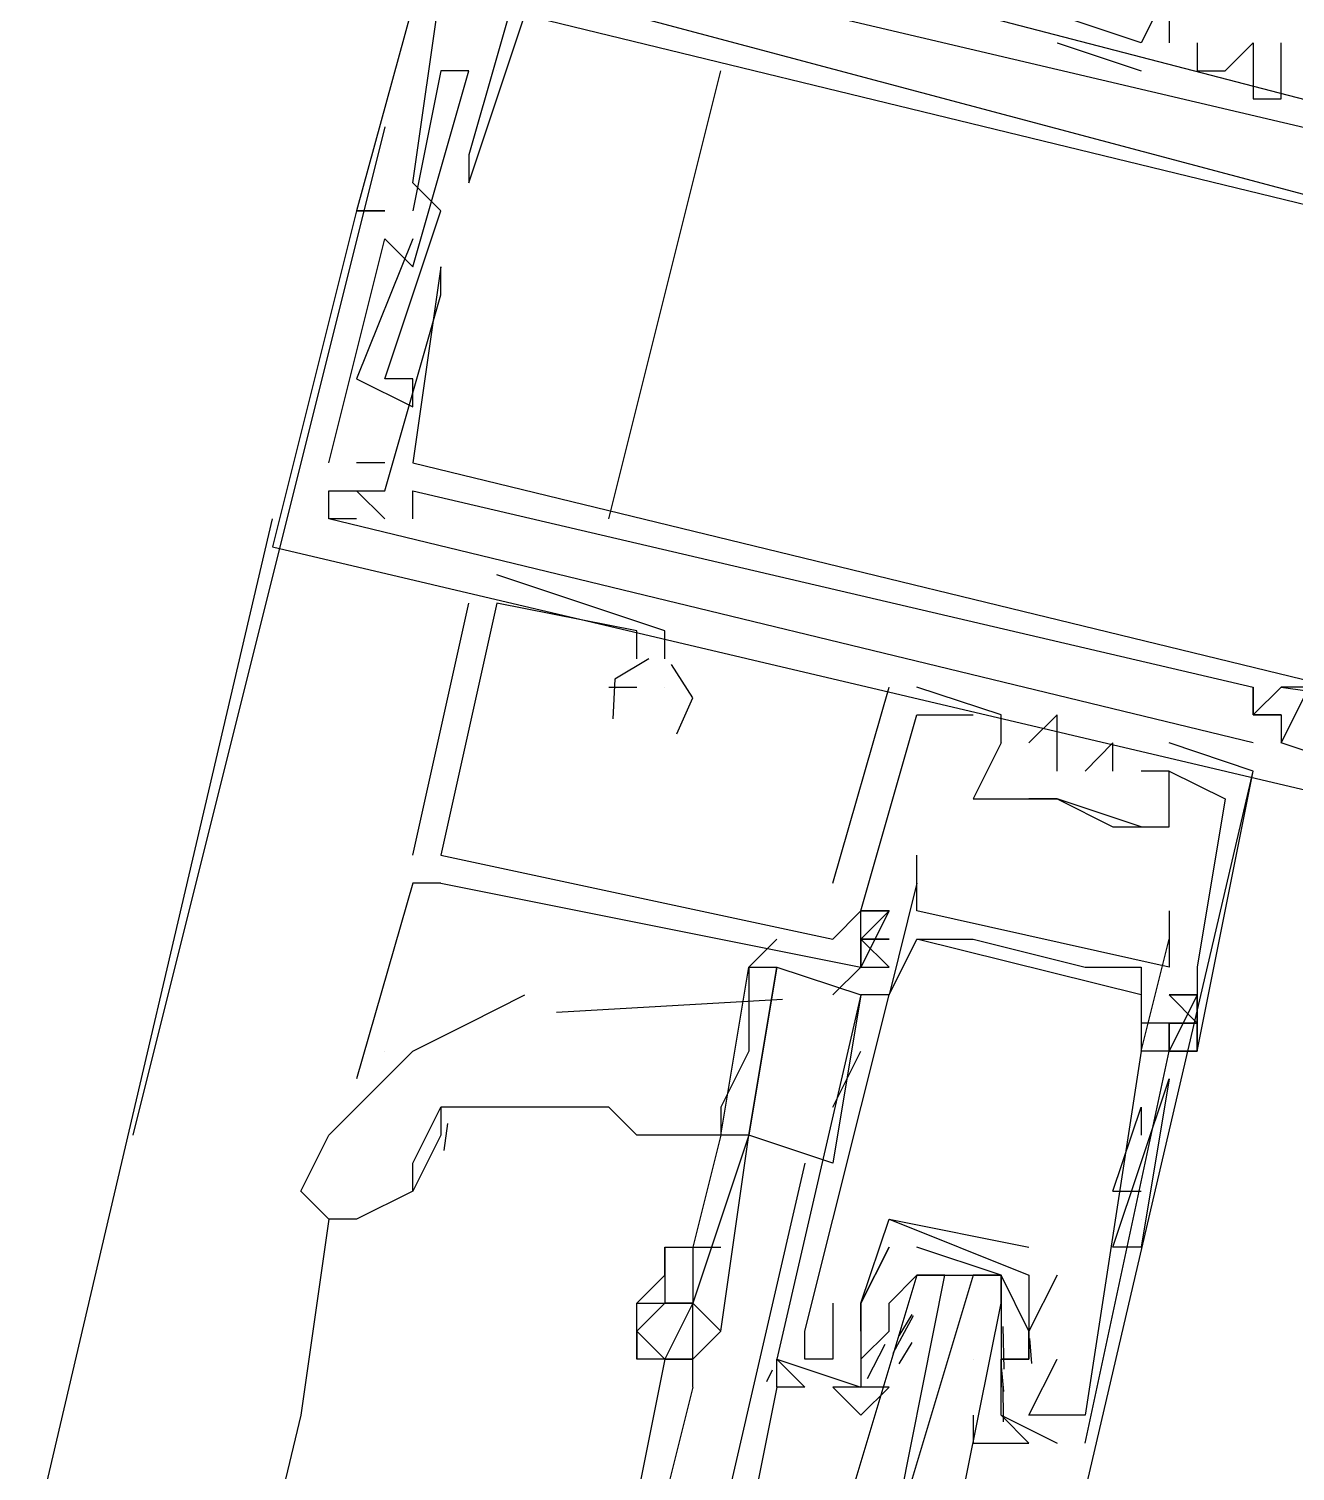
# Model space of a CAD drawing. Header units: feet. Extents: x -84 to 198, y -22 to 181.
# Drawn here: x 115.377 to 115.98, y 67.471 to 68.158 of the extents above; entities that cross this region are included whole.
import ezdxf

# ---------------------------------------------------------------- set-up
doc = ezdxf.new("R2010")
doc.units = ezdxf.units.FT
doc.layers.add('A-LINEA', color=7, linetype='CONTINUOUS')

msp = doc.modelspace()

# ---------------------------------------------------------------- linework, layer by layer
at = {"layer": 'A-LINEA'}
for p, q in [((115.92, 68.1644), (115.92, 68.1511)), ((115.92, 68.1644), (115.92, 68.1511)), ((115.92, 68.1644), (115.92, 68.1511)), ((115.8667, 68.1511), (115.9067, 68.1378)), ((115.8667, 68.1511), (115.8667, 68.1511)), ((115.8667, 68.1511), (115.9067, 68.1378)), ((115.8667, 68.1511), (115.8667, 68.1511)), ((115.8667, 68.1511), (115.9067, 68.1378)), ((115.8667, 68.1511), (115.8667, 68.1511)), ((115.9067, 68.1511), (115.9067, 68.1511)), ((115.9067, 68.1511), (115.9067, 68.1511)), ((115.9067, 68.1511), (115.9067, 68.1511)), ((115.9067, 68.1511), (115.9067, 68.1511)), ((115.9067, 68.1511), (115.9067, 68.1511)), ((115.9067, 68.1511), (115.9067, 68.1511)), ((115.92, 68.1511), (115.92, 68.1511)), ((115.92, 68.1511), (115.92, 68.1511)), ((115.92, 68.1511), (115.92, 68.1511)), ((115.9333, 68.1511), (115.9333, 68.1511)), ((115.9333, 68.1511), (115.9333, 68.1511)), ((115.9333, 68.1511), (115.9333, 68.1511)), ((115.96, 68.1511), (115.96, 68.1511)), ((115.96, 68.1511), (115.96, 68.1511)), ((115.96, 68.1511), (115.96, 68.1511)), ((115.9733, 68.1511), (115.9733, 68.1511)), ((115.9733, 68.1511), (115.9733, 68.1511)), ((115.9733, 68.1511), (115.9733, 68.1511)), ((115.5733, 68.1378), (115.5733, 68.1378)), ((115.5733, 68.1378), (115.5733, 68.1378)), ((115.5733, 68.1378), (115.5733, 68.1378)), ((115.5867, 68.1378), (115.5867, 68.1378)), ((115.5867, 68.1378), (115.5867, 68.1378)), ((115.5867, 68.1378), (115.5867, 68.1378)), ((115.5867, 68.1378), (115.5867, 68.1378)), ((115.5867, 68.1378), (115.5867, 68.1378)), ((115.5867, 68.1378), (115.5867, 68.1378)), ((115.6, 68.1378), (115.6, 68.1378)), ((115.6, 68.1378), (115.6, 68.1378)), ((115.6, 68.1378), (115.6, 68.1378)), ((115.6, 68.1378), (115.6, 68.1378)), ((115.6, 68.1378), (115.6, 68.1378)), ((115.6, 68.1378), (115.6, 68.1378)), ((115.6533, 67.9244), (115.7067, 68.1378)), ((115.9067, 68.1378), (115.9067, 68.1378)), ((115.9067, 68.1378), (115.9067, 68.1378)), ((115.9067, 68.1378), (115.9067, 68.1378)), ((115.9333, 68.1378), (115.9333, 68.1378)), ((115.9333, 68.1378), (115.9333, 68.1378)), ((115.9333, 68.1378), (115.9333, 68.1378)), ((115.9467, 68.1378), (115.9467, 68.1378)), ((115.9467, 68.1378), (115.9467, 68.1378)), ((115.9467, 68.1378), (115.9467, 68.1378)), ((115.96, 68.1378), (115.96, 68.1378)), ((115.96, 68.1378), (115.96, 68.1378)), ((115.96, 68.1378), (115.96, 68.1378)), ((115.96, 68.1244), (115.96, 68.1244)), ((115.96, 68.1244), (115.96, 68.1244)), ((115.96, 68.1244), (115.96, 68.1244)), ((115.9733, 68.1244), (115.9733, 68.1244)), ((115.9733, 68.1244), (115.9733, 68.1244)), ((115.9733, 68.1244), (115.9733, 68.1244)), ((115.5467, 68.1111), (115.4267, 67.6311)), ((115.5867, 68.0978), (115.5867, 68.0978)), ((115.5867, 68.0978), (115.5867, 68.0978)), ((115.5867, 68.0978), (115.5867, 68.0978)), ((115.5867, 68.0978), (115.5867, 68.0978)), ((115.5867, 68.0978), (115.5867, 68.0978)), ((115.5867, 68.0978), (115.5867, 68.0978)), ((115.5867, 68.0978), (115.5867, 68.0978)), ((115.5867, 68.0978), (115.5867, 68.0978)), ((115.5867, 68.0978), (115.5867, 68.0978)), ((115.5867, 68.0978), (115.5867, 68.0978)), ((115.5867, 68.0978), (115.5867, 68.0978)), ((115.5867, 68.0978), (115.5867, 68.0978)), ((115.56, 68.0844), (115.56, 68.0844)), ((115.56, 68.0844), (115.56, 68.0844)), ((115.56, 68.0844), (115.56, 68.0844)), ((115.5867, 68.0844), (115.5867, 68.0844)), ((115.5867, 68.0844), (115.5867, 68.0844)), ((115.5867, 68.0844), (115.5867, 68.0844)), ((115.5867, 68.0844), (115.5867, 68.0844)), ((115.5867, 68.0844), (115.5867, 68.0844)), ((115.5867, 68.0844), (115.5867, 68.0844)), ((115.5867, 68.0844), (115.5867, 68.0844)), ((115.5867, 68.0844), (115.5867, 68.0844)), ((115.5867, 68.0844), (115.5867, 68.0844)), ((115.5867, 68.0844), (115.5867, 68.0844)), ((115.5867, 68.0844), (115.5867, 68.0844)), ((115.5867, 68.0844), (115.5867, 68.0844)), ((115.5333, 68.0711), (115.5333, 68.0711)), ((115.5333, 68.0711), (115.5333, 68.0711)), ((115.5333, 68.0711), (115.5333, 68.0711)), ((115.5333, 68.0711), (115.5333, 68.0711)), ((115.5333, 68.0711), (115.5333, 68.0711)), ((115.5333, 68.0711), (115.5333, 68.0711)), ((115.5467, 68.0711), (115.5467, 68.0711)), ((115.5467, 68.0711), (115.5467, 68.0711)), ((115.5467, 68.0711), (115.5467, 68.0711)), ((115.5467, 68.0711), (115.5467, 68.0711)), ((115.5467, 68.0711), (115.5467, 68.0711)), ((115.5467, 68.0711), (115.5467, 68.0711)), ((115.56, 68.0711), (115.56, 68.0711)), ((115.56, 68.0711), (115.56, 68.0711)), ((115.56, 68.0711), (115.56, 68.0711)), ((115.5733, 68.0711), (115.5733, 68.0711)), ((115.5733, 68.0711), (115.5733, 68.0711)), ((115.5733, 68.0711), (115.5733, 68.0711)), ((115.5467, 68.0578), (115.5467, 68.0578)), ((115.5467, 68.0578), (115.5467, 68.0578)), ((115.5467, 68.0578), (115.5467, 68.0578)), ((115.56, 68.0578), (115.56, 68.0578)), ((115.56, 68.0578), (115.56, 68.0578)), ((115.56, 68.0578), (115.56, 68.0578)), ((115.56, 68.0444), (115.56, 68.0444)), ((115.56, 68.0444), (115.56, 68.0444)), ((115.56, 68.0444), (115.56, 68.0444)), ((115.5733, 68.0444), (115.5733, 68.0444)), ((115.5733, 68.0444), (115.5733, 68.0444)), ((115.5733, 68.0444), (115.5733, 68.0444)), ((115.5733, 68.0311), (115.5733, 68.0311)), ((115.5733, 68.0311), (115.5733, 68.0311)), ((115.5733, 68.0311), (115.5733, 68.0311)), ((115.5333, 67.9911), (115.5333, 67.9911)), ((115.5333, 67.9911), (115.5333, 67.9911)), ((115.5333, 67.9911), (115.5333, 67.9911)), ((115.5467, 67.9911), (115.5467, 67.9911)), ((115.5467, 67.9911), (115.5467, 67.9911)), ((115.5467, 67.9911), (115.5467, 67.9911)), ((115.56, 67.9911), (115.56, 67.9911)), ((115.56, 67.9911), (115.56, 67.9911)), ((115.56, 67.9911), (115.56, 67.9911)), ((115.56, 67.9778), (115.56, 67.9778)), ((115.56, 67.9778), (115.56, 67.9778)), ((115.56, 67.9778), (115.56, 67.9778)), ((115.52, 67.9511), (115.52, 67.9511)), ((115.52, 67.9511), (115.52, 67.9511)), ((115.52, 67.9511), (115.52, 67.9511)), ((115.5467, 67.9511), (115.5333, 67.9511)), ((115.5333, 67.9511), (115.5333, 67.9511)), ((115.5467, 67.9511), (115.5333, 67.9511)), ((115.5333, 67.9511), (115.5333, 67.9511)), ((115.5467, 67.9511), (115.5333, 67.9511)), ((115.5333, 67.9511), (115.5333, 67.9511)), ((115.5467, 67.9511), (115.5467, 67.9511)), ((115.5467, 67.9511), (115.5467, 67.9511)), ((115.5467, 67.9511), (115.5467, 67.9511)), ((115.56, 67.9511), (115.56, 67.9511)), ((115.56, 67.9511), (115.56, 67.9511)), ((115.56, 67.9511), (115.56, 67.9511)), ((115.52, 67.9378), (115.52, 67.9378)), ((115.52, 67.9378), (115.52, 67.9378)), ((115.52, 67.9378), (115.52, 67.9378)), ((115.52, 67.9378), (115.52, 67.9378)), ((115.52, 67.9378), (115.52, 67.9378)), ((115.52, 67.9378), (115.52, 67.9378)), ((115.5333, 67.9378), (115.5467, 67.9244)), ((115.5333, 67.9378), (115.5333, 67.9378)), ((115.5333, 67.9378), (115.5333, 67.9378)), ((115.5333, 67.9378), (115.5467, 67.9244)), ((115.5333, 67.9378), (115.5333, 67.9378)), ((115.5333, 67.9378), (115.5333, 67.9378)), ((115.5333, 67.9378), (115.5467, 67.9244)), ((115.5333, 67.9378), (115.5333, 67.9378)), ((115.5333, 67.9378), (115.5333, 67.9378)), ((115.5467, 67.9378), (115.5467, 67.9378)), ((115.5467, 67.9378), (115.5467, 67.9378)), ((115.5467, 67.9378), (115.5467, 67.9378)), ((115.5467, 67.9378), (115.5467, 67.9378)), ((115.5467, 67.9378), (115.5467, 67.9378)), ((115.5467, 67.9378), (115.5467, 67.9378)), ((115.5467, 67.9378), (115.5467, 67.9378)), ((115.5467, 67.9378), (115.5467, 67.9378)), ((115.5467, 67.9378), (115.5467, 67.9378)), ((115.56, 67.9378), (115.56, 67.9378)), ((115.56, 67.9378), (115.56, 67.9378)), ((115.56, 67.9378), (115.56, 67.9378)), ((113.8667, 60.9778), (115.4933, 67.9244)), ((115.52, 67.9244), (115.52, 67.9244)), ((115.52, 67.9244), (115.52, 67.9244)), ((115.52, 67.9244), (115.52, 67.9244)), ((115.52, 67.9244), (115.52, 67.9244)), ((115.52, 67.9244), (115.52, 67.9244)), ((115.52, 67.9244), (115.52, 67.9244)), ((115.5333, 67.9244), (115.5333, 67.9244)), ((115.5333, 67.9244), (115.5333, 67.9244)), ((115.5333, 67.9244), (115.5333, 67.9244)), ((115.5467, 67.9244), (115.5467, 67.9244)), ((115.5467, 67.9244), (115.5467, 67.9244)), ((115.5467, 67.9244), (115.5467, 67.9244)), ((115.56, 67.9244), (115.56, 67.9244)), ((115.56, 67.9244), (115.56, 67.9244)), ((115.56, 67.9244), (115.56, 67.9244)), ((115.4933, 67.9111), (115.4933, 67.9111)), ((115.4933, 67.9111), (115.4933, 67.9111)), ((115.4933, 67.9111), (115.4933, 67.9111)), ((115.6, 67.8978), (115.6, 67.8978)), ((115.6, 67.8978), (115.6, 67.8978)), ((115.6, 67.8978), (115.6, 67.8978)), ((115.56, 67.7644), (115.5867, 67.8844)), ((115.56, 67.7644), (115.5867, 67.8844)), ((115.56, 67.7644), (115.5867, 67.8844)), ((115.5867, 67.8844), (115.5867, 67.8844)), ((115.5867, 67.8844), (115.5867, 67.8844)), ((115.5867, 67.8844), (115.5867, 67.8844)), ((115.6, 67.8844), (115.6, 67.8844)), ((115.6, 67.8844), (115.6, 67.8844)), ((115.6, 67.8844), (115.6, 67.8844)), ((115.6, 67.8844), (115.6, 67.8844)), ((115.6, 67.8844), (115.6, 67.8844)), ((115.6, 67.8844), (115.6, 67.8844)), ((115.6667, 67.8711), (115.6667, 67.8711)), ((115.6667, 67.8711), (115.6667, 67.8711)), ((115.6667, 67.8711), (115.6667, 67.8711)), ((115.68, 67.8711), (115.68, 67.8711)), ((115.68, 67.8711), (115.68, 67.8711)), ((115.68, 67.8711), (115.68, 67.8711)), ((115.6667, 67.8578), (115.6667, 67.8578)), ((115.6667, 67.8578), (115.6667, 67.8578)), ((115.6667, 67.8578), (115.6667, 67.8578)), ((115.68, 67.8578), (115.68, 67.8578)), ((115.68, 67.8578), (115.68, 67.8578)), ((115.68, 67.8578), (115.68, 67.8578)), ((115.6533, 67.8444), (115.6533, 67.8444)), ((115.6533, 67.8444), (115.6533, 67.8444)), ((115.6533, 67.8444), (115.6533, 67.8444)), ((115.6667, 67.8444), (115.6667, 67.8444)), ((115.6667, 67.8444), (115.6667, 67.8444)), ((115.6667, 67.8444), (115.6667, 67.8444)), ((115.68, 67.8444), (115.68, 67.8444)), ((115.68, 67.8444), (115.68, 67.8444)), ((115.68, 67.8444), (115.68, 67.8444)), ((115.68, 67.8444), (115.68, 67.8444)), ((115.68, 67.8444), (115.68, 67.8444)), ((115.68, 67.8444), (115.68, 67.8444)), ((115.76, 67.7511), (115.7867, 67.8444)), ((115.76, 67.7511), (115.7867, 67.8444)), ((115.76, 67.7511), (115.7867, 67.8444)), ((115.7867, 67.8444), (115.7867, 67.8444)), ((115.7867, 67.8444), (115.7867, 67.8444)), ((115.7867, 67.8444), (115.7867, 67.8444)), ((115.8, 67.8444), (115.8, 67.8444)), ((115.8, 67.8444), (115.8, 67.8444)), ((115.8, 67.8444), (115.8, 67.8444)), ((115.96, 67.8444), (115.96, 67.8444)), ((115.96, 67.8444), (115.96, 67.8444)), ((115.96, 67.8444), (115.96, 67.8444)), ((115.9733, 67.8444), (115.9733, 67.8444)), ((115.9733, 67.8444), (115.9733, 67.8444)), ((115.9733, 67.8444), (115.9733, 67.8444)), ((115.9733, 67.8444), (115.9733, 67.8444)), ((115.9733, 67.8444), (115.9733, 67.8444)), ((115.9733, 67.8444), (115.9733, 67.8444)), ((115.8, 67.8311), (115.8, 67.8311)), ((115.8, 67.8311), (115.8, 67.8311)), ((115.8, 67.8311), (115.8, 67.8311)), ((115.8, 67.8311), (115.8, 67.8311)), ((115.8, 67.8311), (115.8, 67.8311)), ((115.8, 67.8311), (115.8, 67.8311)), ((115.8267, 67.8311), (115.8267, 67.8311)), ((115.8267, 67.8311), (115.8267, 67.8311)), ((115.8267, 67.8311), (115.8267, 67.8311)), ((115.84, 67.8311), (115.84, 67.8311)), ((115.84, 67.8311), (115.84, 67.8311)), ((115.84, 67.8311), (115.84, 67.8311)), ((115.8667, 67.8311), (115.8667, 67.8311)), ((115.8667, 67.8311), (115.8667, 67.8311)), ((115.8667, 67.8311), (115.8667, 67.8311)), ((115.96, 67.8311), (115.96, 67.8311)), ((115.96, 67.8311), (115.96, 67.8311)), ((115.96, 67.8311), (115.96, 67.8311)), ((115.96, 67.8311), (115.96, 67.8311)), ((115.96, 67.8311), (115.96, 67.8311)), ((115.96, 67.8311), (115.96, 67.8311)), ((115.96, 67.8311), (115.96, 67.8311)), ((115.96, 67.8311), (115.96, 67.8311)), ((115.96, 67.8311), (115.96, 67.8311)), ((115.9733, 67.8311), (115.9733, 67.8311)), ((115.9733, 67.8311), (115.9733, 67.8178)), ((115.9733, 67.8311), (115.9733, 67.8311)), ((115.9733, 67.8311), (115.9733, 67.8311)), ((115.9733, 67.8311), (115.9733, 67.8178)), ((115.9733, 67.8311), (115.9733, 67.8311)), ((115.9733, 67.8311), (115.9733, 67.8311)), ((115.9733, 67.8311), (115.9733, 67.8178)), ((115.9733, 67.8311), (115.9733, 67.8311)), ((115.84, 67.8178), (115.84, 67.8178)), ((115.84, 67.8178), (115.84, 67.8178)), ((115.84, 67.8178), (115.84, 67.8178)), ((115.84, 67.8178), (115.84, 67.8178)), ((115.84, 67.8178), (115.84, 67.8178)), ((115.84, 67.8178), (115.84, 67.8178)), ((115.8533, 67.8178), (115.8533, 67.8178)), ((115.8533, 67.8178), (115.8533, 67.8178)), ((115.8533, 67.8178), (115.8533, 67.8178)), ((115.8933, 67.8178), (115.8933, 67.8178)), ((115.8933, 67.8178), (115.8933, 67.8178)), ((115.8933, 67.8178), (115.8933, 67.8178)), ((115.92, 67.8178), (115.92, 67.8178)), ((115.92, 67.8178), (115.92, 67.8178)), ((115.92, 67.8178), (115.92, 67.8178)), ((115.96, 67.8178), (115.96, 67.8178)), ((115.96, 67.8178), (115.96, 67.8178)), ((115.96, 67.8178), (115.96, 67.8178)), ((115.9733, 67.8178), (115.9733, 67.8178)), ((115.9733, 67.8178), (115.9733, 67.8178)), ((115.9733, 67.8178), (115.9733, 67.8178)), ((115.9733, 67.8178), (115.9733, 67.8178)), ((115.9733, 67.8178), (115.9733, 67.8178)), ((115.9733, 67.8178), (115.9733, 67.8178)), ((115.8667, 67.8044), (115.8667, 67.8044)), ((115.8667, 67.8044), (115.8667, 67.8044)), ((115.8667, 67.8044), (115.8667, 67.8044)), ((115.8667, 67.4044), (115.96, 67.8044)), ((115.88, 67.8044), (115.88, 67.8044)), ((115.88, 67.8044), (115.88, 67.8044)), ((115.88, 67.8044), (115.88, 67.8044)), ((115.8933, 67.8044), (115.8933, 67.8044)), ((115.8933, 67.8044), (115.8933, 67.8044)), ((115.8933, 67.8044), (115.8933, 67.8044)), ((115.9067, 67.8044), (115.9067, 67.8044)), ((115.9067, 67.8044), (115.9067, 67.8044)), ((115.9067, 67.8044), (115.9067, 67.8044)), ((115.92, 67.8044), (115.92, 67.8044)), ((115.92, 67.8044), (115.92, 67.8044)), ((115.92, 67.8044), (115.92, 67.8044)), ((115.92, 67.8044), (115.92, 67.8044)), ((115.92, 67.8044), (115.92, 67.8044)), ((115.92, 67.8044), (115.92, 67.8044)), ((115.96, 67.8044), (115.96, 67.8044)), ((115.96, 67.8044), (115.96, 67.8044)), ((115.96, 67.8044), (115.96, 67.8044)), ((115.8267, 67.7911), (115.8267, 67.7911)), ((115.8267, 67.7911), (115.8267, 67.7911)), ((115.8267, 67.7911), (115.8267, 67.7911)), ((115.84, 67.7911), (115.84, 67.7911)), ((115.84, 67.7911), (115.8533, 67.7911)), ((115.84, 67.7911), (115.84, 67.7911)), ((115.84, 67.7911), (115.84, 67.7911)), ((115.8667, 67.7911), (115.8667, 67.7911)), ((115.8667, 67.7911), (115.8667, 67.7911)), ((115.8667, 67.7911), (115.8667, 67.7911)), ((115.8667, 67.7911), (115.8667, 67.7911)), ((115.8667, 67.7911), (115.8667, 67.7911)), ((115.9467, 67.7911), (115.9467, 67.7911)), ((115.9467, 67.7911), (115.9467, 67.7911)), ((115.9467, 67.7911), (115.9467, 67.7911)), ((115.8933, 67.7778), (115.8933, 67.7778)), ((115.8933, 67.7778), (115.8933, 67.7778)), ((115.8933, 67.7778), (115.8933, 67.7778)), ((115.92, 67.7778), (115.92, 67.7778)), ((115.92, 67.7778), (115.92, 67.7778)), ((115.92, 67.7778), (115.92, 67.7778)), ((115.56, 67.7644), (115.56, 67.7644)), ((115.56, 67.7644), (115.56, 67.7644)), ((115.56, 67.7644), (115.56, 67.7644)), ((115.5733, 67.7644), (115.5733, 67.7644)), ((115.5733, 67.7644), (115.5733, 67.7644)), ((115.5733, 67.7644), (115.5733, 67.7644)), ((115.5733, 67.7644), (115.5733, 67.7644)), ((115.5733, 67.7644), (115.5733, 67.7644)), ((115.5733, 67.7644), (115.5733, 67.7644)), ((115.8, 67.7644), (115.8, 67.7644)), ((115.56, 67.7511), (115.5333, 67.6578)), ((115.5733, 67.7511), (115.56, 67.7511)), ((115.5733, 67.7511), (115.56, 67.7511)), ((115.5733, 67.7511), (115.56, 67.7511)), ((115.5733, 67.7511), (115.5733, 67.7511)), ((115.5733, 67.7511), (115.5733, 67.7511)), ((115.5733, 67.7511), (115.5733, 67.7511)), ((115.76, 67.7511), (115.76, 67.7511)), ((115.76, 67.7511), (115.76, 67.7511)), ((115.76, 67.7511), (115.76, 67.7511)), ((115.8, 67.7511), (115.8, 67.7511)), ((115.7867, 67.7378), (115.7733, 67.7378)), ((115.7733, 67.7378), (115.7733, 67.7378)), ((115.7733, 67.7378), (115.7733, 67.7378)), ((115.7733, 67.7378), (115.7733, 67.7378)), ((115.7733, 67.7378), (115.7733, 67.7378)), ((115.7867, 67.7378), (115.7733, 67.7378)), ((115.7733, 67.7378), (115.7733, 67.7378)), ((115.7733, 67.7378), (115.7733, 67.7378)), ((115.7733, 67.7378), (115.7733, 67.7378)), ((115.7733, 67.7378), (115.7733, 67.7378)), ((115.7867, 67.7378), (115.7733, 67.7378)), ((115.7733, 67.7378), (115.7733, 67.7378)), ((115.7733, 67.7378), (115.7733, 67.7378)), ((115.7733, 67.7378), (115.7733, 67.7378)), ((115.7733, 67.7378), (115.7733, 67.7378)), ((115.7867, 67.7378), (115.7867, 67.7378)), ((115.7867, 67.7378), (115.7867, 67.7378)), ((115.7867, 67.7378), (115.7867, 67.7378)), ((115.7867, 67.7378), (115.7867, 67.7378)), ((115.7867, 67.7378), (115.7867, 67.7378)), ((115.7867, 67.7378), (115.7867, 67.7378)), ((115.7867, 67.7378), (115.7867, 67.7378)), ((115.7867, 67.7378), (115.7867, 67.7378)), ((115.7867, 67.7378), (115.7867, 67.7378)), ((115.8, 67.7378), (115.8, 67.7378)), ((115.92, 67.7378), (115.92, 67.7378)), ((115.7333, 67.7244), (115.72, 67.7111)), ((115.76, 67.7244), (115.76, 67.7244)), ((115.76, 67.7244), (115.76, 67.7244)), ((115.76, 67.7244), (115.76, 67.7244)), ((115.7733, 67.7244), (115.7733, 67.7244)), ((115.7733, 67.7244), (115.7733, 67.7244)), ((115.7733, 67.7244), (115.7733, 67.7244)), ((115.8, 67.7244), (115.8, 67.7244)), ((115.9067, 67.6978), (115.8, 67.7244)), ((115.9067, 67.6978), (115.8, 67.7244)), ((115.9067, 67.6978), (115.8, 67.7244)), ((115.8133, 67.7244), (115.8133, 67.7244)), ((115.8267, 67.7244), (115.8267, 67.7244)), ((115.92, 67.7244), (115.92, 67.7244)), ((115.7733, 67.7111), (115.76, 67.6978)), ((115.7733, 67.7111), (115.7867, 67.7111)), ((115.7733, 67.7111), (115.7733, 67.7111)), ((115.7733, 67.7111), (115.7733, 67.7111)), ((115.7733, 67.7111), (115.7867, 67.7111)), ((115.7733, 67.7111), (115.7733, 67.7111)), ((115.7733, 67.7111), (115.7733, 67.7111)), ((115.7733, 67.7111), (115.7867, 67.7111)), ((115.7733, 67.7111), (115.7733, 67.7111)), ((115.7733, 67.7111), (115.7733, 67.7111)), ((115.88, 67.7111), (115.88, 67.7111)), ((115.9067, 67.7111), (115.9067, 67.7111)), ((115.92, 67.7111), (115.92, 67.7111)), ((115.9333, 67.7111), (115.9333, 67.7111)), ((115.9333, 67.7111), (115.9333, 67.7111)), ((115.9333, 67.7111), (115.9333, 67.7111)), ((115.7733, 67.6978), (115.76, 67.6178)), ((115.7733, 67.6978), (115.7733, 67.6978)), ((115.7867, 67.6978), (115.7867, 67.6978)), ((115.7867, 67.6978), (115.7867, 67.6978)), ((115.9067, 67.6978), (115.9067, 67.6978)), ((115.9333, 67.6978), (115.92, 67.6978)), ((115.9333, 67.6978), (115.92, 67.6978)), ((115.9333, 67.6978), (115.9333, 67.6978)), ((115.9333, 67.6978), (115.9333, 67.6978)), ((115.9333, 67.6978), (115.9333, 67.6978)), ((115.9333, 67.6978), (115.9333, 67.6978)), ((115.736, 67.6957), (115.6284, 67.6895)), ((115.92, 67.6844), (115.9067, 67.6844)), ((115.92, 67.6844), (115.92, 67.6844)), ((115.92, 67.6844), (115.92, 67.6844)), ((115.92, 67.6844), (115.92, 67.6844)), ((115.92, 67.6844), (115.92, 67.6844)), ((115.5467, 67.6711), (115.5467, 67.6711)), ((115.76, 67.6444), (115.7733, 67.6711)), ((115.9067, 67.6711), (115.9067, 67.6711)), ((115.9067, 67.6711), (115.9067, 67.6711)), ((115.92, 67.6711), (115.92, 67.6711)), ((115.92, 67.6711), (115.92, 67.6711)), ((115.92, 67.6711), (115.92, 67.6711)), ((115.92, 67.6711), (115.92, 67.6711)), ((115.92, 67.6711), (115.92, 67.6711)), ((115.92, 67.6711), (115.92, 67.6711)), ((115.92, 67.6711), (115.92, 67.6711)), ((115.9333, 67.6711), (115.9333, 67.6711)), ((115.9333, 67.6711), (115.9333, 67.6711)), ((115.9333, 67.6711), (115.9333, 67.6711)), ((115.9333, 67.6711), (115.9333, 67.6711)), ((115.9333, 67.6711), (115.9333, 67.6711)), ((115.9333, 67.6711), (115.9333, 67.6711)), ((115.8933, 67.5778), (115.92, 67.6578)), ((115.8933, 67.5778), (115.92, 67.6578)), ((115.92, 67.6578), (115.92, 67.6578)), ((115.8933, 67.6044), (115.9067, 67.6444)), ((115.9067, 67.6444), (115.9067, 67.6311)), ((115.5766, 67.6366), (115.5748, 67.6237)), ((115.5733, 67.6311), (115.56, 67.6044)), ((115.7067, 67.6311), (115.6933, 67.5778)), ((115.7067, 67.6311), (115.7067, 67.6311)), ((115.7067, 67.6311), (115.7067, 67.6311)), ((115.72, 67.6311), (115.72, 67.6311)), ((115.7467, 67.6178), (115.7067, 67.4444)), ((115.8933, 67.6044), (115.9067, 67.6044)), ((115.52, 67.5911), (115.5067, 67.4978)), ((115.7867, 67.5911), (115.8533, 67.5778)), ((115.7867, 67.5911), (115.7867, 67.5911)), ((115.7867, 67.5911), (115.7867, 67.5911)), ((115.9067, 67.5911), (115.9067, 67.5911)), ((115.7867, 67.5778), (115.7867, 67.5778)), ((115.7867, 67.5778), (115.7867, 67.5778)), ((115.8533, 67.5778), (115.8533, 67.5778)), ((115.8, 67.5644), (115.8, 67.5644)), ((115.8133, 67.5644), (115.8267, 67.5644)), ((115.8667, 67.5644), (115.8533, 67.5378)), ((115.8533, 67.5644), (115.8533, 67.5644)), ((115.8533, 67.5644), (115.8533, 67.5644)), ((115.8667, 67.5644), (115.8667, 67.5644)), ((115.6667, 67.5511), (115.6667, 67.5511)), ((115.76, 67.5511), (115.76, 67.5511)), ((115.7733, 67.5511), (115.7733, 67.5511)), ((115.7733, 67.5511), (115.7733, 67.5511)), ((115.7867, 67.5511), (115.7867, 67.5511)), ((115.7887, 67.5273), (115.7983, 67.5452)), ((115.7915, 67.5356), (115.7977, 67.5457)), ((115.8409, 67.54), (115.8414, 67.5196)), ((115.7467, 67.5378), (115.7467, 67.5378)), ((115.7733, 67.5378), (115.7733, 67.5378)), ((115.7733, 67.5244), (115.7867, 67.5378)), ((115.7867, 67.5378), (115.7867, 67.5378)), ((115.7915, 67.5222), (115.7977, 67.5324)), ((115.84, 67.5378), (115.84, 67.5378)), ((115.8533, 67.5378), (115.8533, 67.5378)), ((115.8535, 67.5342), (115.8545, 67.5223)), ((115.7764, 67.5152), (115.7848, 67.5315)), ((115.68, 67.5244), (115.6667, 67.4578)), ((115.68, 67.5244), (115.68, 67.5244)), ((115.7285, 67.5138), (115.7312, 67.5194)), ((115.7285, 67.5138), (115.7312, 67.5194)), ((115.7285, 67.5138), (115.7312, 67.5194)), ((115.7333, 67.5244), (115.7333, 67.5244)), ((115.7467, 67.5244), (115.7467, 67.5244)), ((115.76, 67.5244), (115.76, 67.5244)), ((115.7733, 67.5244), (115.7733, 67.5244)), ((115.8267, 67.5244), (115.8267, 67.5244)), ((115.84, 67.5244), (115.84, 67.5244)), ((115.84, 67.5244), (115.84, 67.5111)), ((115.8401, 67.5209), (115.8412, 67.509)), ((115.8533, 67.5244), (115.8533, 67.5244)), ((115.8533, 67.5244), (115.8533, 67.5244)), ((115.8667, 67.5244), (115.8667, 67.5244)), ((115.8408, 67.5129), (115.8411, 67.4946)), ((115.6933, 67.5111), (115.68, 67.4578)), ((115.7733, 67.5111), (115.7733, 67.5111)), ((115.7867, 67.5111), (115.7867, 67.5111)), ((115.84, 67.5111), (115.84, 67.5111)), ((115.5067, 67.4978), (114.8, 64.5378)), ((115.84, 67.4978), (115.8667, 67.4844)), ((115.84, 67.4978), (115.84, 67.4978)), ((115.8533, 67.4978), (115.8533, 67.4978)), ((115.8667, 67.4978), (115.8667, 67.4978)), ((115.8667, 67.4978), (115.8667, 67.4978)), ((115.88, 67.4978), (115.88, 67.4978)), ((115.8667, 67.4844), (115.8667, 67.4844)), ((115.88, 67.4844), (115.88, 67.4844))]:
    msp.add_line(p, q, dxfattribs=at)
for points in [[(116.04, 68.1244), (116.0667, 68.2444), (116.0533, 68.2578), (116.0533, 68.2444), (116.0667, 68.2444), (116.0533, 68.2178), (116.0533, 68.2311), (116.0533, 68.2178), (116.0267, 68.1244), (116, 68.1378), (116, 68.1644), (115.9867, 68.1644), (115.96, 68.1778), (115.9333, 68.1778), (115.92, 68.1778), (115.9067, 68.1511), (115.8667, 68.1644), (115.8933, 68.2578), (115.9067, 68.2578), (115.8933, 68.2578), (115.9067, 68.2844), (115.9067, 68.2711), (115.9067, 68.2844), (115.7067, 68.3378)], [(116.04, 68.1244), (116.0667, 68.2444), (116.0533, 68.2578), (116.0533, 68.2444), (116.0667, 68.2444), (116.0533, 68.2178), (116.0533, 68.2311), (116.0533, 68.2178), (116.0267, 68.1244), (116, 68.1378), (116, 68.1644), (115.9867, 68.1644), (115.96, 68.1778), (115.9333, 68.1778), (115.92, 68.1778), (115.9067, 68.1511), (115.8667, 68.1644), (115.8933, 68.2578), (115.9067, 68.2578), (115.8933, 68.2578), (115.9067, 68.2844), (115.9067, 68.2711), (115.9067, 68.2844), (115.7067, 68.3378)], [(116.04, 68.1244), (116.0667, 68.2444), (116.0533, 68.2578), (116.0533, 68.2444), (116.0667, 68.2444), (116.0533, 68.2178), (116.0533, 68.2311), (116.0533, 68.2178), (116.0267, 68.1244), (116, 68.1378), (116, 68.1644), (115.9867, 68.1644), (115.96, 68.1778), (115.9333, 68.1778), (115.92, 68.1778), (115.9067, 68.1511), (115.8667, 68.1644), (115.8933, 68.2578), (115.9067, 68.2578), (115.8933, 68.2578), (115.9067, 68.2844), (115.9067, 68.2711), (115.9067, 68.2844), (115.7067, 68.3378)], [(115.5733, 68.2311), (116.24, 68.0578), (116.2533, 68.0578)], [(115.5733, 68.2311), (116.24, 68.0578), (116.2533, 68.0578)], [(115.5733, 68.2311), (116.24, 68.0578), (116.2533, 68.0578)], [(115.5733, 68.2178), (115.5333, 68.0711), (115.5467, 68.0711)], [(115.5733, 68.2178), (115.5333, 68.0711), (115.5467, 68.0711)], [(115.5733, 68.2178), (115.5333, 68.0711), (115.5467, 68.0711)], [(116.0133, 68.0978), (116.0133, 68.0711), (115.6133, 68.1778), (115.6133, 68.1911), (115.5867, 68.1911), (115.5867, 68.2044), (115.5867, 68.1911), (115.6133, 68.1911), (115.5867, 68.0978), (115.5867, 68.0844), (115.6133, 68.1644), (116.1067, 68.0444), (116.0933, 67.9644), (116.0933, 67.9644)], [(115.5867, 68.1778), (115.6, 68.1778), (115.6, 68.1911), (115.5867, 68.1911), (115.5867, 68.2044), (116.04, 68.0978), (116.0267, 68.0844)], [(116.0133, 68.0978), (116.0133, 68.0711), (115.6133, 68.1778), (115.6133, 68.1911), (115.5867, 68.1911), (115.5867, 68.2044), (115.5867, 68.1911), (115.6133, 68.1911), (115.5867, 68.0978), (115.5867, 68.0844), (115.6133, 68.1644), (116.1067, 68.0444), (116.0933, 67.9644), (116.0933, 67.9644)], [(115.5867, 68.1778), (115.6, 68.1778), (115.6, 68.1911), (115.5867, 68.1911), (115.5867, 68.2044), (116.04, 68.0978), (116.0267, 68.0844)], [(116.0133, 68.0978), (116.0133, 68.0711), (115.6133, 68.1778), (115.6133, 68.1911), (115.5867, 68.1911), (115.5867, 68.2044), (115.5867, 68.1911), (115.6133, 68.1911), (115.5867, 68.0978), (115.5867, 68.0844), (115.6133, 68.1644), (116.1067, 68.0444), (116.0933, 67.9644), (116.0933, 67.9644)], [(115.5867, 68.1778), (115.6, 68.1778), (115.6, 68.1911), (115.5867, 68.1911), (115.5867, 68.2044), (116.04, 68.0978), (116.0267, 68.0844)], [(116.0133, 68.0978), (116.0133, 68.0711), (115.6133, 68.1778), (115.6133, 68.1911), (115.5867, 68.1911), (115.5867, 68.2044), (115.5867, 68.1911), (115.6133, 68.1911), (115.5867, 68.0978), (115.5867, 68.0844), (115.6133, 68.1644), (116.1067, 68.0444), (116.0933, 67.9644), (116.0933, 67.9644)], [(116.0133, 68.0978), (116.0133, 68.0711), (115.6133, 68.1778), (115.6133, 68.1911), (115.5867, 68.1911), (115.5867, 68.2044), (115.5867, 68.1911), (115.6133, 68.1911), (115.5867, 68.0978), (115.5867, 68.0844), (115.6133, 68.1644), (116.1067, 68.0444), (116.0933, 67.9644), (116.0933, 67.9644)], [(116.0133, 68.0978), (116.0133, 68.0711), (115.6133, 68.1778), (115.6133, 68.1911), (115.5867, 68.1911), (115.5867, 68.2044), (115.5867, 68.1911), (115.6133, 68.1911), (115.5867, 68.0978), (115.5867, 68.0844), (115.6133, 68.1644), (116.1067, 68.0444), (116.0933, 67.9644), (116.0933, 67.9644)], [(115.56, 68.0578), (115.5333, 67.9911), (115.56, 67.9778), (115.56, 67.9911), (115.5467, 67.9911), (115.5733, 68.0711), (115.56, 68.0844), (115.5733, 68.1778)], [(115.56, 68.0578), (115.5333, 67.9911), (115.56, 67.9778), (115.56, 67.9911), (115.5467, 67.9911), (115.5733, 68.0711), (115.56, 68.0844), (115.5733, 68.1778)], [(115.56, 68.0578), (115.5333, 67.9911), (115.56, 67.9778), (115.56, 67.9911), (115.5467, 67.9911), (115.5733, 68.0711), (115.56, 68.0844), (115.5733, 68.1778)], [(115.9333, 68.1511), (115.9333, 68.1378), (115.9467, 68.1378), (115.96, 68.1511)], [(115.9333, 68.1511), (115.9333, 68.1378), (115.9467, 68.1378), (115.96, 68.1511)], [(115.9333, 68.1511), (115.9333, 68.1378), (115.9467, 68.1378), (115.96, 68.1511)], [(115.96, 68.1511), (115.96, 68.1378), (115.96, 68.1244), (115.9733, 68.1244), (115.9733, 68.1511)], [(115.96, 68.1511), (115.96, 68.1378), (115.96, 68.1244), (115.9733, 68.1244), (115.9733, 68.1511)], [(115.96, 68.1511), (115.96, 68.1378), (115.96, 68.1244), (115.9733, 68.1244), (115.9733, 68.1511)], [(115.52, 67.9511), (115.5467, 68.0578), (115.56, 68.0444), (115.5867, 68.1378)], [(115.52, 67.9511), (115.5467, 68.0578), (115.56, 68.0444), (115.5867, 68.1378)], [(115.52, 67.9511), (115.5467, 68.0578), (115.56, 68.0444), (115.5867, 68.1378)], [(115.5867, 68.1378), (115.5733, 68.1378), (115.56, 68.0711)], [(115.5867, 68.1378), (115.5733, 68.1378), (115.56, 68.0711)], [(115.5867, 68.1378), (115.5733, 68.1378), (115.56, 68.0711)], [(115.5467, 68.0711), (115.5333, 68.0711), (115.4933, 67.9111), (116.1733, 67.7511), (116.1733, 67.7644), (116.16, 67.7644)], [(115.5467, 68.0711), (115.5333, 68.0711), (115.4933, 67.9111), (116.1733, 67.7511), (116.1733, 67.7644), (116.16, 67.7644)], [(115.5467, 68.0711), (115.5333, 68.0711), (115.4933, 67.9111), (116.1733, 67.7511), (116.1733, 67.7644), (116.16, 67.7644)], [(115.5333, 67.9244), (115.52, 67.9244), (115.52, 67.9378), (115.5467, 67.9378), (115.5733, 68.0311), (115.5733, 68.0444), (115.56, 67.9511), (116.0533, 67.8311), (116.08, 67.9244), (116.08, 67.9244), (116.0933, 67.9111)], [(115.5333, 67.9244), (115.52, 67.9244), (115.52, 67.9378), (115.5467, 67.9378), (115.5733, 68.0311), (115.5733, 68.0444), (115.56, 67.9511), (116.0533, 67.8311), (116.08, 67.9244), (116.08, 67.9244), (116.0933, 67.9111)], [(115.5333, 67.9244), (115.52, 67.9244), (115.52, 67.9378), (115.5467, 67.9378), (115.5733, 68.0311), (115.5733, 68.0444), (115.56, 67.9511), (116.0533, 67.8311), (116.08, 67.9244), (116.08, 67.9244), (116.0933, 67.9111)], [(115.96, 67.8178), (115.52, 67.9244), (115.52, 67.9378), (115.5333, 67.9378)], [(115.96, 67.8178), (115.52, 67.9244), (115.52, 67.9378), (115.5333, 67.9378)], [(115.96, 67.8178), (115.52, 67.9244), (115.52, 67.9378), (115.5333, 67.9378)], [(115.56, 67.9244), (115.56, 67.9378), (115.96, 67.8444), (115.96, 67.8311), (115.9733, 67.8311), (115.96, 67.8311), (115.9733, 67.8444), (116.0667, 67.8311)], [(115.56, 67.9244), (115.56, 67.9378), (115.96, 67.8444), (115.96, 67.8311), (115.9733, 67.8311), (115.96, 67.8311), (115.9733, 67.8444), (116.0667, 67.8311)], [(115.56, 67.9244), (115.56, 67.9378), (115.96, 67.8444), (115.96, 67.8311), (115.9733, 67.8311), (115.96, 67.8311), (115.9733, 67.8444), (116.0667, 67.8311)], [(115.68, 67.8578), (115.68, 67.8711), (115.6, 67.8978)], [(115.68, 67.8578), (115.68, 67.8711), (115.6, 67.8978)], [(115.68, 67.8578), (115.68, 67.8711), (115.6, 67.8978)], [(115.6667, 67.8578), (115.6667, 67.8711), (115.6, 67.8844), (115.5733, 67.7644), (115.76, 67.7244), (115.7733, 67.7378), (115.7733, 67.7378)], [(115.6667, 67.8578), (115.6667, 67.8711), (115.6, 67.8844), (115.5733, 67.7644), (115.76, 67.7244), (115.7733, 67.7378), (115.7733, 67.7378)], [(115.6667, 67.8578), (115.6667, 67.8711), (115.6, 67.8844), (115.5733, 67.7644), (115.76, 67.7244), (115.7733, 67.7378), (115.7733, 67.7378)], [(115.6723, 67.8578), (115.6562, 67.8481), (115.6552, 67.8293)], [(115.6723, 67.8578), (115.6562, 67.8481), (115.6552, 67.8293)], [(115.6723, 67.8578), (115.6562, 67.8481), (115.6552, 67.8293)], [(115.6857, 67.8221), (115.6933, 67.8393), (115.6832, 67.8552)], [(115.6857, 67.8221), (115.6933, 67.8393), (115.6832, 67.8552)], [(115.6857, 67.8221), (115.6933, 67.8393), (115.6832, 67.8552)], [(115.6533, 67.8444), (115.6667, 67.8444), (115.6667, 67.8444)], [(115.6533, 67.8444), (115.6667, 67.8444), (115.6667, 67.8444)], [(115.6533, 67.8444), (115.6667, 67.8444), (115.6667, 67.8444)], [(115.84, 67.8178), (115.84, 67.8311), (115.84, 67.8311), (115.8, 67.8444)], [(115.84, 67.8178), (115.84, 67.8311), (115.84, 67.8311), (115.8, 67.8444)], [(115.84, 67.8178), (115.84, 67.8311), (115.84, 67.8311), (115.8, 67.8444)], [(115.9733, 67.8311), (115.96, 67.8311), (115.96, 67.8311), (115.96, 67.8444)], [(116.0533, 67.7911), (115.9733, 67.8178), (115.9867, 67.8444), (115.9733, 67.8444), (115.96, 67.8311)], [(115.9733, 67.8311), (115.96, 67.8311), (115.96, 67.8311), (115.96, 67.8444)], [(116.0533, 67.7911), (115.9733, 67.8178), (115.9867, 67.8444), (115.9733, 67.8444), (115.96, 67.8311)], [(115.9733, 67.8311), (115.96, 67.8311), (115.96, 67.8311), (115.96, 67.8444)], [(116.0533, 67.7911), (115.9733, 67.8178), (115.9867, 67.8444), (115.9733, 67.8444), (115.96, 67.8311)], [(115.5733, 67.7511), (115.7733, 67.7111), (115.7733, 67.7244), (115.7733, 67.7111), (115.7733, 67.7378), (115.7867, 67.7378), (115.7733, 67.7378), (115.7867, 67.7378), (115.7733, 67.7378), (115.8, 67.8311), (115.8267, 67.8311)], [(115.5733, 67.7511), (115.7733, 67.7111), (115.7733, 67.7244), (115.7733, 67.7111), (115.7733, 67.7378), (115.7867, 67.7378), (115.7733, 67.7378), (115.7867, 67.7378), (115.7733, 67.7378), (115.8, 67.8311), (115.8267, 67.8311)], [(115.5733, 67.7511), (115.7733, 67.7111), (115.7733, 67.7244), (115.7733, 67.7111), (115.7733, 67.7378), (115.7867, 67.7378), (115.7733, 67.7378), (115.7867, 67.7378), (115.7733, 67.7378), (115.8, 67.8311), (115.8267, 67.8311)], [(115.8667, 67.8044), (115.8667, 67.8311), (115.8533, 67.8178), (115.8533, 67.8178)], [(115.8667, 67.8044), (115.8667, 67.8311), (115.8533, 67.8178), (115.8533, 67.8178)], [(115.8667, 67.8044), (115.8667, 67.8311), (115.8533, 67.8178), (115.8533, 67.8178)], [(115.84, 67.8178), (115.8267, 67.7911), (115.84, 67.7911), (115.8667, 67.7911), (115.8933, 67.7778), (115.92, 67.7778), (115.92, 67.8044), (115.9467, 67.7911), (115.9333, 67.7111), (115.9333, 67.6978), (115.9333, 67.6711), (115.92, 67.6711), (115.92, 67.6844), (115.92, 67.6711), (115.9333, 67.6711), (115.96, 67.8044), (115.96, 67.8044), (115.92, 67.8178)], [(115.84, 67.8178), (115.8267, 67.7911), (115.84, 67.7911), (115.8667, 67.7911), (115.8933, 67.7778), (115.92, 67.7778), (115.92, 67.8044), (115.9467, 67.7911), (115.9333, 67.7111), (115.9333, 67.6978), (115.9333, 67.6711), (115.92, 67.6711), (115.92, 67.6844), (115.92, 67.6711), (115.9333, 67.6711), (115.96, 67.8044), (115.96, 67.8044), (115.92, 67.8178)], [(115.84, 67.8178), (115.8267, 67.7911), (115.84, 67.7911), (115.8667, 67.7911), (115.8933, 67.7778), (115.92, 67.7778), (115.92, 67.8044), (115.9467, 67.7911), (115.9333, 67.7111), (115.9333, 67.6978), (115.9333, 67.6711), (115.92, 67.6711), (115.92, 67.6844), (115.92, 67.6711), (115.9333, 67.6711), (115.96, 67.8044), (115.96, 67.8044), (115.92, 67.8178)], [(115.8933, 67.8044), (115.8933, 67.8178), (115.88, 67.8044), (115.88, 67.8044)], [(115.8933, 67.8044), (115.8933, 67.8178), (115.88, 67.8044), (115.88, 67.8044)], [(115.8933, 67.8044), (115.8933, 67.8178), (115.88, 67.8044), (115.88, 67.8044)], [(115.92, 67.8044), (115.92, 67.8044), (115.9067, 67.8044), (115.9067, 67.8044)], [(115.92, 67.8044), (115.92, 67.8044), (115.9067, 67.8044), (115.9067, 67.8044)], [(115.92, 67.8044), (115.92, 67.8044), (115.9067, 67.8044), (115.9067, 67.8044)], [(115.9067, 67.7778), (115.8667, 67.7911), (115.8667, 67.7911), (115.8533, 67.7911)], [(115.92, 67.7378), (115.92, 67.7111), (115.8, 67.7378), (115.8, 67.7644)], [(115.8, 67.7511), (115.7867, 67.6978), (115.7733, 67.6978)], [(115.7867, 67.7111), (115.7733, 67.7244), (115.7867, 67.7378)], [(115.7733, 67.7111), (115.7733, 67.7111), (115.7733, 67.7378), (115.7867, 67.7378), (115.7733, 67.7111), (115.7733, 67.7244)], [(115.7867, 67.7111), (115.7733, 67.7244), (115.7867, 67.7378)], [(115.7733, 67.7111), (115.7733, 67.7111), (115.7733, 67.7378), (115.7867, 67.7378), (115.7733, 67.7111), (115.7733, 67.7244)], [(115.7867, 67.7111), (115.7733, 67.7244), (115.7867, 67.7378)], [(115.7733, 67.7111), (115.7733, 67.7111), (115.7733, 67.7378), (115.7867, 67.7378), (115.7733, 67.7111), (115.7733, 67.7244)], [(115.7467, 67.5378), (115.7867, 67.6978), (115.8, 67.7244), (115.8133, 67.7244), (115.8267, 67.7244), (115.88, 67.7111), (115.9067, 67.7111), (115.9067, 67.6978), (115.9067, 67.6711), (115.88, 67.4978), (115.8667, 67.4978), (115.8533, 67.4978), (115.8667, 67.5244)], [(115.7867, 67.7244), (115.7733, 67.7244), (115.7867, 67.7244)], [(115.7867, 67.7111), (115.7733, 67.7244), (115.7867, 67.7111)], [(115.7867, 67.7244), (115.7733, 67.7244), (115.7867, 67.7244)], [(115.7867, 67.7244), (115.7733, 67.7244), (115.7867, 67.7244)], [(115.7867, 67.7111), (115.7733, 67.7244), (115.7867, 67.7111)], [(115.7867, 67.7244), (115.7733, 67.7244), (115.7867, 67.7244)], [(115.7867, 67.7244), (115.7733, 67.7244), (115.7867, 67.7244)], [(115.7867, 67.7111), (115.7733, 67.7244), (115.7867, 67.7111)], [(115.7867, 67.7244), (115.7733, 67.7244), (115.7867, 67.7244)], [(115.88, 67.4844), (115.92, 67.6711), (115.9067, 67.6711), (115.92, 67.7244)], [(115.72, 67.7111), (115.72, 67.6978), (115.72, 67.6711), (115.7067, 67.6444), (115.7067, 67.6311), (115.7067, 67.6311), (115.6933, 67.5778)], [(115.7067, 67.6311), (115.7067, 67.6311), (115.72, 67.7111), (115.7333, 67.7111), (115.72, 67.6311), (115.7067, 67.6311), (115.7067, 67.6311)], [(115.76, 67.6178), (115.72, 67.6311), (115.7333, 67.7111), (115.7733, 67.6978)], [(115.5067, 67.6044), (115.52, 67.6311), (115.56, 67.6711), (115.5867, 67.6844), (115.6133, 67.6978)], [(115.7733, 67.6978), (115.7333, 67.5244), (115.7733, 67.5111)], [(115.92, 67.6978), (115.9333, 67.6978), (115.92, 67.6978)], [(115.9333, 67.6844), (115.92, 67.6978), (115.9333, 67.6844), (115.92, 67.6844)], [(115.92, 67.6711), (115.9333, 67.6711), (115.9333, 67.6978), (115.9333, 67.6978), (115.92, 67.6711)], [(115.92, 67.6844), (115.9333, 67.6844), (115.92, 67.6844)], [(115.92, 67.6578), (115.92, 67.6578), (115.9067, 67.5778), (115.8933, 67.5778)], [(115.56, 67.6044), (115.56, 67.6178), (115.5733, 67.6444)], [(115.7067, 67.6311), (115.6933, 67.6311), (115.6667, 67.6311), (115.6533, 67.6444), (115.64, 67.6444), (115.6267, 67.6444), (115.6133, 67.6444), (115.6, 67.6444), (115.5867, 67.6444), (115.5733, 67.6444), (115.5733, 67.6311)], [(115.72, 67.6311), (115.6933, 67.5511), (115.7067, 67.5378), (115.72, 67.6311)], [(115.56, 67.6044), (115.5333, 67.5911), (115.52, 67.5911), (115.5067, 67.6044)], [(115.7733, 67.5511), (115.7733, 67.5511), (115.7867, 67.5911)], [(115.7867, 67.5911), (115.8533, 67.5644), (115.8533, 67.5244), (115.84, 67.5244), (115.84, 67.5111), (115.84, 67.5111)], [(115.68, 67.5644), (115.68, 67.5778), (115.6933, 67.5778), (115.7067, 67.5778)], [(115.68, 67.5778), (115.68, 67.5511), (115.6933, 67.5511)], [(115.6933, 67.5778), (115.6933, 67.5511), (115.6933, 67.5511), (115.6933, 67.5511)], [(115.7867, 67.5778), (115.7733, 67.5511), (115.7733, 67.5378), (115.7733, 67.5244), (115.7733, 67.5111), (115.76, 67.5111), (115.7733, 67.4978), (115.7867, 67.5111), (115.7733, 67.5111)], [(115.7733, 67.5378), (115.7733, 67.5511), (115.7867, 67.5778)], [(115.8267, 67.4978), (115.8267, 67.4844), (115.8533, 67.4844), (115.84, 67.4978), (115.84, 67.5111), (115.84, 67.5244), (115.8533, 67.5244), (115.8533, 67.5378), (115.84, 67.5644), (115.8, 67.5778)], [(115.68, 67.5644), (115.6667, 67.5511), (115.68, 67.5511)], [(115.8133, 67.4178), (115.84, 67.5511), (115.84, 67.5644), (115.8267, 67.5644), (115.7867, 67.4311), (115.8133, 67.5644), (115.8, 67.5644), (115.76, 67.4311)], [(115.7867, 67.5378), (115.7867, 67.5511), (115.8, 67.5644), (115.84, 67.5644), (115.84, 67.5378), (115.84, 67.5244)], [(115.6933, 67.5511), (115.68, 67.5511), (115.6667, 67.5378), (115.68, 67.5244)], [(115.6667, 67.5378), (115.6667, 67.5378), (115.6667, 67.5511), (115.68, 67.5511), (115.68, 67.5511)], [(115.68, 67.5244), (115.6933, 67.5244), (115.6933, 67.5511), (115.68, 67.5244)], [(115.76, 67.5511), (115.76, 67.5244), (115.7467, 67.5244), (115.7467, 67.5378)], [(115.6933, 67.5111), (115.6933, 67.5244), (115.68, 67.5244), (115.6667, 67.5244), (115.6667, 67.5378)], [(115.6667, 67.5378), (115.6667, 67.5378), (115.6667, 67.5244)], [(115.6933, 67.5244), (115.6933, 67.5244), (115.7067, 67.5378)], [(115.6933, 67.5111), (115.6933, 67.5244), (115.6933, 67.5244)], [(115.7333, 67.5111), (115.7333, 67.5244), (115.7467, 67.5111)], [(115.7333, 67.5111), (115.7333, 67.5244), (115.7467, 67.5111)], [(115.7333, 67.5111), (115.7333, 67.5244), (115.7467, 67.5111)], [(115.7467, 67.5111), (115.7467, 67.5111), (115.7333, 67.5111), (115.72, 67.4444)], [(115.7467, 67.5111), (115.7467, 67.5111), (115.7333, 67.5111)], [(115.7467, 67.5111), (115.7467, 67.5111), (115.7333, 67.5111)]]:
    msp.add_lwpolyline(points, dxfattribs=at)

doc.saveas('drawing.dxf')
